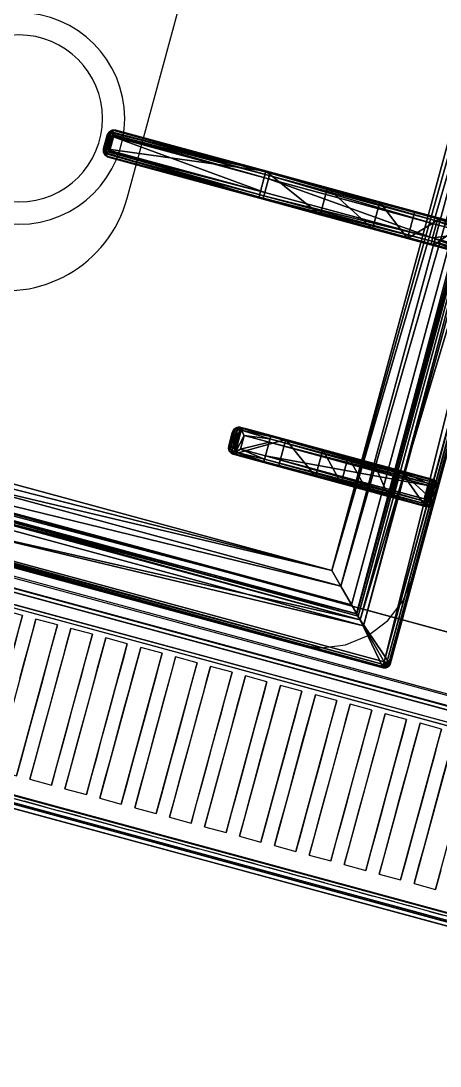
# Model space of a CAD drawing. Header units: millimetres. Extents: x 24907 to 30960, y 3978 to 9944.
# Drawn here: x 28325.75 to 28340.81, y 6876.44 to 6913.99 of the extents above; entities that cross this region are included whole.
import ezdxf

# ---------------------------------------------------------------- set-up
doc = ezdxf.new("R2010")
doc.units = ezdxf.units.MM
for name, color, linetype in [('200-EquipBlack-3d', 250, 'Continuous'), ('200-EquipBorder-2d', 9, 'Continuous'), ('200-EquipInternal-2d', 252, 'Continuous'), ('200-EquipSteel-3d', 9, 'Continuous')]:
    doc.layers.add(name, color=color, linetype=linetype)

# ---------------------------------------------------------------- blocks, each defined once
blk = doc.blocks.new('ELECTROLUX-MC7-BODY1200X250')
at = {"layer": '200-EquipBorder-2d'}
blk.add_line((0, 0), (1200, 0), dxfattribs=at)
at = {"layer": '200-EquipInternal-2d'}
blk.add_line((0, -80), (1200, -80), dxfattribs=at)
at = {"layer": '200-EquipSteel-3d'}
for points, invisible_edges in [([(0, -0.34, 912.22), (0, 0, 910.5), (1200, 0, 910.5), (1200, -0.34, 912.22)], 8), ([(0, 0, 902.7), (0, -0.13, 901.81), (1200, -0.13, 901.81), (1200, 0, 902.7)], 2), ([(0, -0.13, 901.81), (0, -0.54, 901.01), (1200, -0.54, 901.01), (1200, -0.13, 901.81)], 10), ([(0, -1.32, 913.68), (0, -0.34, 912.22), (1200, -0.34, 912.22), (1200, -1.32, 913.68)], 10), ([(0, -0.54, 901.01), (0, -1.19, 900.39), (1200, -1.19, 900.39), (1200, -0.54, 901.01)], 10), ([(0, -1.19, 900.39), (0, -2, 900), (1200, -2, 900), (1200, -1.19, 900.39)], 8), ([(0, -2.78, 914.66), (0, -1.32, 913.68), (1200, -1.32, 913.68), (1200, -2.78, 914.66)], 10), ([(0, -4.5, 915), (0, -2.78, 914.66), (1200, -2.78, 914.66), (1200, -4.5, 915)], 2), ([(0, -71.6, 914.58), (0, -69.5, 915), (1200, -69.5, 915), (1200, -71.6, 914.58)], 8), ([(0, -73.39, 913.39), (0, -71.6, 914.58), (1200, -71.6, 914.58), (1200, -73.39, 913.39)], 10), ([(0, -74.58, 911.6), (0, -73.39, 913.39), (1200, -73.39, 913.39), (1200, -74.58, 911.6)], 10), ([(0, -75, 909.5), (0, -74.58, 911.6), (1200, -74.58, 911.6), (1200, -75, 909.5)], 2), ([(0, -75.45, 903.59), (0, -75, 905.7), (1200, -75, 905.7), (1200, -75.45, 903.59)], 8), ([(0, -76.64, 901.78), (0, -75.45, 903.59), (1200, -75.45, 903.59), (1200, -76.64, 901.78)], 10), ([(0, -78.4, 900.53), (0, -76.64, 901.78), (1200, -76.64, 901.78), (1200, -78.4, 900.53)], 10), ([(0, -80.5, 900), (0, -78.4, 900.53), (1200, -78.4, 900.53), (1200, -80.5, 900)], 2)]:
    blk.add_3dface(points, dxfattribs=dict(at, invisible_edges=invisible_edges))
for points in [[(0, 0, 910.5), (0, 0, 902.7), (1200, 0, 902.7), (1200, 0, 910.5)], [(0, -2, 724), (0, -2, 900), (1200, -2, 900), (1200, -2, 724)], [(0, -102, 724), (0, -2, 724), (1200, -2, 724), (1200, -102, 724)], [(0, -69.5, 915), (0, -4.5, 915), (1200, -4.5, 915), (1200, -69.5, 915)], [(0, -75, 905.7), (0, -75, 909.5), (1200, -75, 909.5), (1200, -75, 905.7)], [(0, -655, 650), (0, -102, 650), (1200, -102, 650), (1200, -655, 650)], [(0, -102, 650), (1200, -102, 650), (1200, -102, 724), (0, -102, 724)]]:
    blk.add_3dface(points, dxfattribs=at)
blk = doc.blocks.new('ELECTROLUX-MC-BURNER6')
at = {"layer": '200-EquipInternal-2d'}
for radius in [38, 30]:
    blk.add_circle((0, 0), radius, dxfattribs=at)
blk = doc.blocks.new('ELECTROLUX-MC-CAMINO400')
at = {"layer": '200-EquipInternal-2d'}
for points in [[(0, -0.21), (400, -0.21), (400, -75.21), (0, -75.21)], [(40, -10.37), (48, -10.37), (48, -66.52), (40, -66.52)], [(53, -10.37), (61, -10.37), (61, -66.52), (53, -66.52)], [(66, -10.37), (74, -10.37), (74, -66.52), (66, -66.52)], [(79, -10.37), (87, -10.37), (87, -66.52), (79, -66.52)], [(92, -10.37), (100, -10.37), (100, -66.52), (92, -66.52)], [(105, -10.37), (113, -10.37), (113, -66.52), (105, -66.52)], [(118, -10.37), (126, -10.37), (126, -66.52), (118, -66.52)], [(131, -10.37), (139, -10.37), (139, -66.52), (131, -66.52)], [(144, -10.37), (152, -10.37), (152, -66.52), (144, -66.52)], [(157, -10.37), (165, -10.37), (165, -66.52), (157, -66.52)], [(170, -10.37), (178, -10.37), (178, -66.52), (170, -66.52)], [(183, -10.37), (191, -10.37), (191, -66.52), (183, -66.52)], [(196, -10.37), (204, -10.37), (204, -66.52), (196, -66.52)], [(209, -10.37), (217, -10.37), (217, -66.52), (209, -66.52)]]:
    blk.add_lwpolyline(points, close=True, dxfattribs=at)
at = {"layer": '200-EquipSteel-3d'}
for points in [[(0, -0.21, 917.01), (0, -0.21, 956), (400, -0.21, 956), (400, -0.21, 917.01)], [(0, -69.44, 915), (0, -3.39, 915), (400, -3.39, 915), (400, -69.44, 915)]]:
    blk.add_3dface(points, dxfattribs=at)
for points, invisible_edges in [([(0, -0.21, 956), (0, -0.36, 956.76), (400, -0.36, 956.76), (400, -0.21, 956)], 2), ([(0, -0.25, 916.62), (0, -0.21, 917.01), (400, -0.21, 917.01), (400, -0.25, 916.62)], 8), ([(0, -0.37, 916.23), (0, -0.25, 916.62), (400, -0.25, 916.62), (400, -0.37, 916.23)], 10), ([(0, -0.36, 956.76), (0, -0.78, 957.41), (400, -0.78, 957.41), (400, -0.36, 956.76)], 10), ([(0, -0.56, 915.88), (0, -0.37, 916.23), (400, -0.37, 916.23), (400, -0.56, 915.88)], 10), ([(0, -0.82, 915.58), (0, -0.56, 915.88), (400, -0.56, 915.88), (400, -0.82, 915.58)], 10), ([(0, -0.78, 957.41), (0, -1.43, 957.84), (400, -1.43, 957.84), (400, -0.78, 957.41)], 10), ([(0, -1.41, 915.27), (0, -0.82, 915.58), (400, -0.82, 915.58), (400, -1.41, 915.27)], 10), ([(0, -2.05, 915.07), (0, -1.41, 915.27), (400, -1.41, 915.27), (400, -2.05, 915.07)], 10), ([(0, -1.43, 957.84), (0, -2.19, 958), (400, -2.19, 958), (400, -1.43, 957.84)], 8), ([(0, -2.72, 914.98), (0, -2.05, 915.07), (400, -2.05, 915.07), (400, -2.72, 914.98)], 10), ([(0, -3.39, 915), (0, -2.72, 914.98), (400, -2.72, 914.98), (400, -3.39, 915)], 2), ([(61, -2.19, 958), (66, -2.19, 958), (66, -10.37, 957.76), (61, -10.37, 957.76)], 14), ([(66, -10.37, 957.76), (74, -10.37, 957.76), (74, -2.19, 958), (66, -2.19, 958)], 10), ([(74, -2.19, 958), (79, -2.19, 958), (79, -10.37, 957.76), (74, -10.37, 957.76)], 14), ([(79, -10.37, 957.76), (87, -10.37, 957.76), (87, -2.19, 958), (79, -2.19, 958)], 10), ([(87, -2.19, 958), (92, -2.19, 958), (92, -10.37, 957.76), (87, -10.37, 957.76)], 14), ([(92, -10.37, 957.76), (100, -10.37, 957.76), (100, -2.19, 958), (92, -2.19, 958)], 10), ([(100, -2.19, 958), (105, -2.19, 958), (105, -10.37, 957.76), (100, -10.37, 957.76)], 14), ([(105, -10.37, 957.76), (113, -10.37, 957.76), (113, -2.19, 958), (105, -2.19, 958)], 10), ([(113, -2.19, 958), (118, -2.19, 958), (118, -10.37, 957.76), (113, -10.37, 957.76)], 14), ([(118, -10.37, 957.76), (126, -10.37, 957.76), (126, -2.19, 958), (118, -2.19, 958)], 10), ([(126, -2.19, 958), (131, -2.19, 958), (131, -10.37, 957.76), (126, -10.37, 957.76)], 14), ([(131, -10.37, 957.76), (139, -10.37, 957.76), (139, -2.19, 958), (131, -2.19, 958)], 10), ([(139, -2.19, 958), (144, -2.19, 958), (144, -10.37, 957.76), (139, -10.37, 957.76)], 14), ([(144, -10.37, 957.76), (152, -10.37, 957.76), (152, -2.19, 958), (144, -2.19, 958)], 10), ([(152, -2.19, 958), (157, -2.19, 958), (157, -10.37, 957.76), (152, -10.37, 957.76)], 14), ([(157, -10.37, 957.76), (165, -10.37, 957.76), (165, -2.19, 958), (157, -2.19, 958)], 10), ([(165, -2.19, 958), (170, -2.19, 958), (170, -10.37, 957.76), (165, -10.37, 957.76)], 14), ([(170, -10.37, 957.76), (178, -10.37, 957.76), (178, -2.19, 958), (170, -2.19, 958)], 10), ([(178, -2.19, 958), (183, -2.19, 958), (183, -10.37, 957.76), (178, -10.37, 957.76)], 14), ([(183, -10.37, 957.76), (191, -10.37, 957.76), (191, -2.19, 958), (183, -2.19, 958)], 10), ([(191, -2.19, 958), (196, -2.19, 958), (196, -10.37, 957.76), (191, -10.37, 957.76)], 14), ([(196, -10.37, 957.76), (204, -10.37, 957.76), (204, -2.19, 958), (196, -2.19, 958)], 10), ([(204, -2.19, 958), (209, -2.19, 958), (209, -10.37, 957.76), (204, -10.37, 957.76)], 14), ([(209, -10.37, 957.76), (217, -10.37, 957.76), (217, -2.19, 958), (209, -2.19, 958)], 10), ([(217, -2.19, 958), (222, -2.19, 958), (222, -10.37, 957.76), (217, -10.37, 957.76)], 14), ([(61, -17.47, 956.91), (61, -10.37, 957.76), (66, -10.37, 957.76), (66, -17.47, 956.91)], 10), ([(74, -17.47, 956.91), (74, -10.37, 957.76), (79, -10.37, 957.76), (79, -17.47, 956.91)], 10), ([(87, -17.47, 956.91), (87, -10.37, 957.76), (92, -10.37, 957.76), (92, -17.47, 956.91)], 10), ([(100, -17.47, 956.91), (100, -10.37, 957.76), (105, -10.37, 957.76), (105, -17.47, 956.91)], 10), ([(113, -17.47, 956.91), (113, -10.37, 957.76), (118, -10.37, 957.76), (118, -17.47, 956.91)], 10), ([(126, -17.47, 956.91), (126, -10.37, 957.76), (131, -10.37, 957.76), (131, -17.47, 956.91)], 10), ([(139, -17.47, 956.91), (139, -10.37, 957.76), (144, -10.37, 957.76), (144, -17.47, 956.91)], 10), ([(152, -17.47, 956.91), (152, -10.37, 957.76), (157, -10.37, 957.76), (157, -17.47, 956.91)], 10), ([(165, -17.47, 956.91), (165, -10.37, 957.76), (170, -10.37, 957.76), (170, -17.47, 956.91)], 10), ([(178, -17.47, 956.91), (178, -10.37, 957.76), (183, -10.37, 957.76), (183, -17.47, 956.91)], 10), ([(191, -17.47, 956.91), (191, -10.37, 957.76), (196, -10.37, 957.76), (196, -17.47, 956.91)], 10), ([(204, -17.47, 956.91), (204, -10.37, 957.76), (209, -10.37, 957.76), (209, -17.47, 956.91)], 10), ([(217, -17.47, 956.91), (217, -10.37, 957.76), (222, -10.37, 957.76), (222, -17.47, 956.91)], 10), ([(61, -24.48, 955.45), (61, -17.47, 956.91), (66, -17.47, 956.91), (66, -24.48, 955.45)], 10), ([(74, -24.48, 955.45), (74, -17.47, 956.91), (79, -17.47, 956.91), (79, -24.48, 955.45)], 10), ([(87, -24.48, 955.45), (87, -17.47, 956.91), (92, -17.47, 956.91), (92, -24.48, 955.45)], 10), ([(100, -24.48, 955.45), (100, -17.47, 956.91), (105, -17.47, 956.91), (105, -24.48, 955.45)], 10), ([(113, -24.48, 955.45), (113, -17.47, 956.91), (118, -17.47, 956.91), (118, -24.48, 955.45)], 10), ([(126, -24.48, 955.45), (126, -17.47, 956.91), (131, -17.47, 956.91), (131, -24.48, 955.45)], 10), ([(139, -24.48, 955.45), (139, -17.47, 956.91), (144, -17.47, 956.91), (144, -24.48, 955.45)], 10), ([(152, -24.48, 955.45), (152, -17.47, 956.91), (157, -17.47, 956.91), (157, -24.48, 955.45)], 10), ([(165, -24.48, 955.45), (165, -17.47, 956.91), (170, -17.47, 956.91), (170, -24.48, 955.45)], 10), ([(178, -24.48, 955.45), (178, -17.47, 956.91), (183, -17.47, 956.91), (183, -24.48, 955.45)], 10), ([(191, -24.48, 955.45), (191, -17.47, 956.91), (196, -17.47, 956.91), (196, -24.48, 955.45)], 10), ([(204, -24.48, 955.45), (204, -17.47, 956.91), (209, -17.47, 956.91), (209, -24.48, 955.45)], 10), ([(61, -31.33, 953.39), (61, -24.48, 955.45), (66, -24.48, 955.45), (66, -31.33, 953.39)], 10), ([(74, -31.33, 953.39), (74, -24.48, 955.45), (79, -24.48, 955.45), (79, -31.33, 953.39)], 10), ([(87, -31.33, 953.39), (87, -24.48, 955.45), (92, -24.48, 955.45), (92, -31.33, 953.39)], 10), ([(100, -31.33, 953.39), (100, -24.48, 955.45), (105, -24.48, 955.45), (105, -31.33, 953.39)], 10), ([(113, -31.33, 953.39), (113, -24.48, 955.45), (118, -24.48, 955.45), (118, -31.33, 953.39)], 10), ([(126, -31.33, 953.39), (126, -24.48, 955.45), (131, -24.48, 955.45), (131, -31.33, 953.39)], 10), ([(139, -31.33, 953.39), (139, -24.48, 955.45), (144, -24.48, 955.45), (144, -31.33, 953.39)], 10), ([(152, -31.33, 953.39), (152, -24.48, 955.45), (157, -24.48, 955.45), (157, -31.33, 953.39)], 10), ([(165, -31.33, 953.39), (165, -24.48, 955.45), (170, -24.48, 955.45), (170, -31.33, 953.39)], 10), ([(178, -31.33, 953.39), (178, -24.48, 955.45), (183, -24.48, 955.45), (183, -31.33, 953.39)], 10), ([(191, -31.33, 953.39), (191, -24.48, 955.45), (196, -24.48, 955.45), (196, -31.33, 953.39)], 10), ([(204, -31.33, 953.39), (204, -24.48, 955.45), (209, -24.48, 955.45), (209, -31.33, 953.39)], 10), ([(61, -37.98, 950.75), (61, -31.33, 953.39), (66, -31.33, 953.39), (66, -37.98, 950.75)], 10), ([(74, -37.98, 950.75), (74, -31.33, 953.39), (79, -31.33, 953.39), (79, -37.98, 950.75)], 10), ([(87, -37.98, 950.75), (87, -31.33, 953.39), (92, -31.33, 953.39), (92, -37.98, 950.75)], 10), ([(100, -37.98, 950.75), (100, -31.33, 953.39), (105, -31.33, 953.39), (105, -37.98, 950.75)], 10), ([(113, -37.98, 950.75), (113, -31.33, 953.39), (118, -31.33, 953.39), (118, -37.98, 950.75)], 10), ([(126, -37.98, 950.75), (126, -31.33, 953.39), (131, -31.33, 953.39), (131, -37.98, 950.75)], 10), ([(139, -37.98, 950.75), (139, -31.33, 953.39), (144, -31.33, 953.39), (144, -37.98, 950.75)], 10), ([(152, -37.98, 950.75), (152, -31.33, 953.39), (157, -31.33, 953.39), (157, -37.98, 950.75)], 10), ([(165, -37.98, 950.75), (165, -31.33, 953.39), (170, -31.33, 953.39), (170, -37.98, 950.75)], 10), ([(178, -37.98, 950.75), (178, -31.33, 953.39), (183, -31.33, 953.39), (183, -37.98, 950.75)], 10), ([(191, -37.98, 950.75), (191, -31.33, 953.39), (196, -31.33, 953.39), (196, -37.98, 950.75)], 10), ([(204, -37.98, 950.75), (204, -31.33, 953.39), (209, -31.33, 953.39), (209, -37.98, 950.75)], 10), ([(61, -44.37, 947.54), (61, -37.98, 950.75), (66, -37.98, 950.75), (66, -44.37, 947.54)], 10), ([(74, -44.37, 947.54), (74, -37.98, 950.75), (79, -37.98, 950.75), (79, -44.37, 947.54)], 10), ([(87, -44.37, 947.54), (87, -37.98, 950.75), (92, -37.98, 950.75), (92, -44.37, 947.54)], 10), ([(100, -44.37, 947.54), (100, -37.98, 950.75), (105, -37.98, 950.75), (105, -44.37, 947.54)], 10), ([(113, -44.37, 947.54), (113, -37.98, 950.75), (118, -37.98, 950.75), (118, -44.37, 947.54)], 10), ([(126, -44.37, 947.54), (126, -37.98, 950.75), (131, -37.98, 950.75), (131, -44.37, 947.54)], 10), ([(139, -44.37, 947.54), (139, -37.98, 950.75), (144, -37.98, 950.75), (144, -44.37, 947.54)], 10), ([(152, -44.37, 947.54), (152, -37.98, 950.75), (157, -37.98, 950.75), (157, -44.37, 947.54)], 10), ([(165, -44.37, 947.54), (165, -37.98, 950.75), (170, -37.98, 950.75), (170, -44.37, 947.54)], 10), ([(178, -44.37, 947.54), (178, -37.98, 950.75), (183, -37.98, 950.75), (183, -44.37, 947.54)], 10), ([(191, -44.37, 947.54), (191, -37.98, 950.75), (196, -37.98, 950.75), (196, -44.37, 947.54)], 10), ([(204, -44.37, 947.54), (204, -37.98, 950.75), (209, -37.98, 950.75), (209, -44.37, 947.54)], 10), ([(48, -50.47, 943.8), (48, -44.37, 947.54), (53, -44.37, 947.54), (53, -50.47, 943.8)], 10), ([(61, -50.47, 943.8), (61, -44.37, 947.54), (66, -44.37, 947.54), (66, -50.47, 943.8)], 10), ([(74, -50.47, 943.8), (74, -44.37, 947.54), (79, -44.37, 947.54), (79, -50.47, 943.8)], 10), ([(87, -50.47, 943.8), (87, -44.37, 947.54), (92, -44.37, 947.54), (92, -50.47, 943.8)], 10), ([(100, -50.47, 943.8), (100, -44.37, 947.54), (105, -44.37, 947.54), (105, -50.47, 943.8)], 10), ([(113, -50.47, 943.8), (113, -44.37, 947.54), (118, -44.37, 947.54), (118, -50.47, 943.8)], 10), ([(126, -50.47, 943.8), (126, -44.37, 947.54), (131, -44.37, 947.54), (131, -50.47, 943.8)], 10), ([(139, -50.47, 943.8), (139, -44.37, 947.54), (144, -44.37, 947.54), (144, -50.47, 943.8)], 10), ([(152, -50.47, 943.8), (152, -44.37, 947.54), (157, -44.37, 947.54), (157, -50.47, 943.8)], 10), ([(165, -50.47, 943.8), (165, -44.37, 947.54), (170, -44.37, 947.54), (170, -50.47, 943.8)], 10), ([(178, -50.47, 943.8), (178, -44.37, 947.54), (183, -44.37, 947.54), (183, -50.47, 943.8)], 10), ([(191, -50.47, 943.8), (191, -44.37, 947.54), (196, -44.37, 947.54), (196, -50.47, 943.8)], 10), ([(204, -50.47, 943.8), (204, -44.37, 947.54), (209, -44.37, 947.54), (209, -50.47, 943.8)], 10), ([(48, -56.22, 939.54), (48, -50.47, 943.8), (53, -50.47, 943.8), (53, -56.22, 939.54)], 10), ([(61, -56.22, 939.54), (61, -50.47, 943.8), (66, -50.47, 943.8), (66, -56.22, 939.54)], 10), ([(74, -56.22, 939.54), (74, -50.47, 943.8), (79, -50.47, 943.8), (79, -56.22, 939.54)], 10), ([(87, -56.22, 939.54), (87, -50.47, 943.8), (92, -50.47, 943.8), (92, -56.22, 939.54)], 10), ([(100, -56.22, 939.54), (100, -50.47, 943.8), (105, -50.47, 943.8), (105, -56.22, 939.54)], 10), ([(113, -56.22, 939.54), (113, -50.47, 943.8), (118, -50.47, 943.8), (118, -56.22, 939.54)], 10), ([(126, -56.22, 939.54), (126, -50.47, 943.8), (131, -50.47, 943.8), (131, -56.22, 939.54)], 10), ([(139, -56.22, 939.54), (139, -50.47, 943.8), (144, -50.47, 943.8), (144, -56.22, 939.54)], 10), ([(152, -56.22, 939.54), (152, -50.47, 943.8), (157, -50.47, 943.8), (157, -56.22, 939.54)], 10), ([(165, -56.22, 939.54), (165, -50.47, 943.8), (170, -50.47, 943.8), (170, -56.22, 939.54)], 10), ([(178, -56.22, 939.54), (178, -50.47, 943.8), (183, -50.47, 943.8), (183, -56.22, 939.54)], 10), ([(191, -56.22, 939.54), (191, -50.47, 943.8), (196, -50.47, 943.8), (196, -56.22, 939.54)], 10), ([(204, -56.22, 939.54), (204, -50.47, 943.8), (209, -50.47, 943.8), (209, -56.22, 939.54)], 10), ([(48, -61.59, 934.81), (48, -56.22, 939.54), (53, -56.22, 939.54), (53, -61.59, 934.81)], 10), ([(61, -61.59, 934.81), (61, -56.22, 939.54), (66, -56.22, 939.54), (66, -61.59, 934.81)], 10), ([(74, -61.59, 934.81), (74, -56.22, 939.54), (79, -56.22, 939.54), (79, -61.59, 934.81)], 10), ([(87, -61.59, 934.81), (87, -56.22, 939.54), (92, -56.22, 939.54), (92, -61.59, 934.81)], 10), ([(100, -61.59, 934.81), (100, -56.22, 939.54), (105, -56.22, 939.54), (105, -61.59, 934.81)], 10), ([(113, -61.59, 934.81), (113, -56.22, 939.54), (118, -56.22, 939.54), (118, -61.59, 934.81)], 10), ([(126, -61.59, 934.81), (126, -56.22, 939.54), (131, -56.22, 939.54), (131, -61.59, 934.81)], 10), ([(139, -61.59, 934.81), (139, -56.22, 939.54), (144, -56.22, 939.54), (144, -61.59, 934.81)], 10), ([(152, -61.59, 934.81), (152, -56.22, 939.54), (157, -56.22, 939.54), (157, -61.59, 934.81)], 10), ([(165, -61.59, 934.81), (165, -56.22, 939.54), (170, -56.22, 939.54), (170, -61.59, 934.81)], 10), ([(178, -61.59, 934.81), (178, -56.22, 939.54), (183, -56.22, 939.54), (183, -61.59, 934.81)], 10), ([(191, -61.59, 934.81), (191, -56.22, 939.54), (196, -56.22, 939.54), (196, -61.59, 934.81)], 10), ([(204, -61.59, 934.81), (204, -56.22, 939.54), (209, -56.22, 939.54), (209, -61.59, 934.81)], 10), ([(48, -66.52, 929.63), (48, -61.59, 934.81), (53, -61.59, 934.81), (53, -66.52, 929.63)], 10), ([(61, -66.52, 929.63), (61, -61.59, 934.81), (66, -61.59, 934.81), (66, -66.52, 929.63)], 10), ([(74, -66.52, 929.63), (74, -61.59, 934.81), (79, -61.59, 934.81), (79, -66.52, 929.63)], 10), ([(87, -66.52, 929.63), (87, -61.59, 934.81), (92, -61.59, 934.81), (92, -66.52, 929.63)], 10), ([(100, -66.52, 929.63), (100, -61.59, 934.81), (105, -61.59, 934.81), (105, -66.52, 929.63)], 10), ([(113, -66.52, 929.63), (113, -61.59, 934.81), (118, -61.59, 934.81), (118, -66.52, 929.63)], 10), ([(126, -66.52, 929.63), (126, -61.59, 934.81), (131, -61.59, 934.81), (131, -66.52, 929.63)], 10), ([(139, -66.52, 929.63), (139, -61.59, 934.81), (144, -61.59, 934.81), (144, -66.52, 929.63)], 10), ([(152, -66.52, 929.63), (152, -61.59, 934.81), (157, -61.59, 934.81), (157, -66.52, 929.63)], 10), ([(165, -66.52, 929.63), (165, -61.59, 934.81), (170, -61.59, 934.81), (170, -66.52, 929.63)], 10), ([(178, -66.52, 929.63), (178, -61.59, 934.81), (183, -61.59, 934.81), (183, -66.52, 929.63)], 10), ([(191, -66.52, 929.63), (191, -61.59, 934.81), (196, -61.59, 934.81), (196, -66.52, 929.63)], 10), ([(204, -66.52, 929.63), (204, -61.59, 934.81), (209, -61.59, 934.81), (209, -66.52, 929.63)], 10), ([(40, -71, 924.05), (48, -71, 924.05), (48, -66.52, 929.63), (40, -66.52, 929.63)], 11), ([(48, -71, 924.05), (53, -71, 924.05), (53, -66.52, 929.63), (48, -66.52, 929.63)], 15), ([(53, -71, 924.05), (61, -71, 924.05), (61, -66.52, 929.63), (53, -66.52, 929.63)], 11), ([(61, -71, 924.05), (66, -71, 924.05), (66, -66.52, 929.63), (61, -66.52, 929.63)], 15), ([(66, -71, 924.05), (74, -71, 924.05), (74, -66.52, 929.63), (66, -66.52, 929.63)], 11), ([(74, -71, 924.05), (79, -71, 924.05), (79, -66.52, 929.63), (74, -66.52, 929.63)], 15), ([(79, -71, 924.05), (87, -71, 924.05), (87, -66.52, 929.63), (79, -66.52, 929.63)], 11), ([(87, -71, 924.05), (92, -71, 924.05), (92, -66.52, 929.63), (87, -66.52, 929.63)], 15), ([(92, -71, 924.05), (100, -71, 924.05), (100, -66.52, 929.63), (92, -66.52, 929.63)], 11), ([(100, -71, 924.05), (105, -71, 924.05), (105, -66.52, 929.63), (100, -66.52, 929.63)], 15), ([(105, -71, 924.05), (113, -71, 924.05), (113, -66.52, 929.63), (105, -66.52, 929.63)], 11), ([(113, -71, 924.05), (118, -71, 924.05), (118, -66.52, 929.63), (113, -66.52, 929.63)], 15), ([(118, -71, 924.05), (126, -71, 924.05), (126, -66.52, 929.63), (118, -66.52, 929.63)], 11), ([(126, -71, 924.05), (131, -71, 924.05), (131, -66.52, 929.63), (126, -66.52, 929.63)], 15), ([(131, -71, 924.05), (139, -71, 924.05), (139, -66.52, 929.63), (131, -66.52, 929.63)], 11), ([(139, -71, 924.05), (144, -71, 924.05), (144, -66.52, 929.63), (139, -66.52, 929.63)], 15), ([(144, -71, 924.05), (152, -71, 924.05), (152, -66.52, 929.63), (144, -66.52, 929.63)], 11), ([(152, -71, 924.05), (157, -71, 924.05), (157, -66.52, 929.63), (152, -66.52, 929.63)], 15), ([(157, -71, 924.05), (165, -71, 924.05), (165, -66.52, 929.63), (157, -66.52, 929.63)], 11), ([(165, -71, 924.05), (170, -71, 924.05), (170, -66.52, 929.63), (165, -66.52, 929.63)], 15), ([(170, -71, 924.05), (178, -71, 924.05), (178, -66.52, 929.63), (170, -66.52, 929.63)], 11), ([(178, -71, 924.05), (183, -71, 924.05), (183, -66.52, 929.63), (178, -66.52, 929.63)], 15), ([(183, -71, 924.05), (191, -71, 924.05), (191, -66.52, 929.63), (183, -66.52, 929.63)], 11), ([(191, -71, 924.05), (196, -71, 924.05), (196, -66.52, 929.63), (191, -66.52, 929.63)], 15), ([(196, -71, 924.05), (204, -71, 924.05), (204, -66.52, 929.63), (196, -66.52, 929.63)], 11), ([(0, -70.76, 915.05), (0, -69.44, 915), (400, -69.44, 915), (400, -70.76, 915.05)], 8), ([(0, -72.06, 915.25), (0, -70.76, 915.05), (400, -70.76, 915.05), (400, -72.06, 915.25)], 10), ([(0, -74.97, 918.1), (0, -71, 924.05), (400, -71, 924.05), (400, -74.97, 918.1)], 2), ([(0, -73.33, 915.6), (0, -72.06, 915.25), (400, -72.06, 915.25), (400, -73.33, 915.6)], 10), ([(0, -74.56, 916.08), (0, -73.33, 915.6), (400, -73.33, 915.6), (400, -74.56, 916.08)], 10), ([(0, -74.96, 916.48), (0, -74.56, 916.08), (400, -74.56, 916.08), (400, -74.96, 916.48)], 10), ([(0, -75.18, 917), (0, -74.96, 916.48), (400, -74.96, 916.48), (400, -75.18, 917)], 10), ([(0, -74.97, 918.1), (0, -75.18, 917.57), (400, -75.18, 917.57), (400, -74.97, 918.1)], 2), ([(0, -75.18, 917.57), (0, -75.18, 917), (400, -75.18, 917), (400, -75.18, 917.57)], 10)]:
    blk.add_3dface(points, dxfattribs=dict(at, invisible_edges=invisible_edges))
blk = doc.blocks.new('ELECTROLUX-MC7-TOPFYERBRURNERS6')
at = {"layer": '200-EquipInternal-2d'}
for p, q in [((422, -83.5), (778, -83.5)), ((780, -651.5), (780, -85.5)), ((703.52, -146), (703.52, -151)), ((705.63, -146), (703.52, -146)), ((705.63, -151), (705.63, -146)), ((705.96, -143.5), (708.09, -143.5)), ((707.98, -146), (717.19, -146)), ((707.98, -146), (707.98, -151)), ((717.24, -143.5), (708.09, -143.5)), ((717.19, -146), (778, -146)), ((717.19, -151), (717.19, -146)), ((777.53, -143.5), (717.24, -143.5)), ((778, -151), (778, -146)), ((780, -151), (780, -146)), ((780, -151), (780, -146)), ((703.52, -151), (705.63, -151)), ((708.09, -153.5), (705.96, -153.5)), ((717.19, -151), (707.98, -151)), ((708.09, -153.5), (717.24, -153.5)), ((778, -151), (717.19, -151)), ((717.24, -153.5), (777.53, -153.5)), ((634.69, -234.75), (635.11, -234.75)), ((635.11, -234.75), (692.24, -234.75)), ((692.24, -234.75), (754.69, -234.75)), ((754.69, -237.25), (754.69, -234.75)), ((754.69, -234.75), (777.19, -234.75)), ((632.19, -237.25), (632.19, -242.25)), ((632.64, -237.25), (632.19, -237.25)), ((632.64, -237.25), (632.64, -242.25)), ((632.73, -236.66), (632.73, -242.84)), ((634.54, -237.25), (634.54, -242.25)), ((692.19, -237.25), (634.54, -237.25)), ((692.19, -237.25), (692.19, -242.25)), ((754.69, -237.25), (692.19, -237.25)), ((754.69, -237.25), (754.69, -242.25)), ((779.69, -237.25), (754.69, -237.25)), ((632.19, -242.25), (632.64, -242.25)), ((634.54, -242.25), (692.19, -242.25)), ((692.19, -242.25), (754.69, -242.25)), ((754.69, -244.75), (754.69, -242.25)), ((754.69, -242.25), (779.69, -242.25)), ((635.11, -244.75), (634.69, -244.75)), ((692.24, -244.75), (635.11, -244.75)), ((754.69, -244.75), (692.24, -244.75)), ((777.19, -244.75), (754.69, -244.75))]:
    blk.add_line(p, q, dxfattribs=at)
blk.add_lwpolyline([(751.02, -112.48), (448.98, -112.48), (448.98, -624.52), (751.02, -624.52)], close=True, dxfattribs=at)
blk.add_lwpolyline([(555, -353.5), (555, -222.25, -1), (645, -222.25), (645, -353.5)], format="xyb", dxfattribs=at)
blk.add_arc((778, -85.5), 2, 0, 90, dxfattribs=at)
at = {"layer": '200-EquipInternal-2d', "extrusion": (0, 0, -1)}
for centre, major_axis, ratio, start_param, end_param in [((708.09, -146), (1.92, 1.92), 0.8391, 4.014257, 4.690572), ((708.09, -146), (0, 2.5), 0.84544, -0.894481, 0), ((708.09, -146), (-2.5, 2.5), 0.02182, 4.734206, 5.410521), ((717.24, -146), (0, 2.5), 0.02182, 4.712389, 6.283185), ((777.53, -146), (0, 2.5), 0.948965, 0, 0.895145), ((708.09, -151), (-1.92, 1.92), 0.8391, 4.734206, 5.410521), ((708.09, -151), (2.5, 2.5), 0.02182, 4.014257, 4.690572), ((708.09, -151), (0, 2.5), 0.84544, 3.141593, 4.036074), ((717.24, -151), (0, 2.5), 0.02182, 3.141593, 4.712389), ((777.53, -151), (0, 2.5), 0.948965, 2.246448, 3.141593), ((634.69, -237.25), (-2.5, 0), 0.99863, 0, 1.570796), ((635.11, -237.25), (0, 2.5), 0.951091, -0.914364, 0), ((692.24, -237.25), (0, 2.5), 0.02182, -1.570796, 0), ((636.11, -237.25), (3.47, 0), 0.720185, 3.141593, 3.380139), ((634.69, -242.25), (-2.5, 0), 0.99863, 4.712389, 6.283185), ((636.11, -242.25), (-3.47, 0), 0.720185, -0.238546, 0), ((635.11, -242.25), (0, 2.5), 0.951091, 3.141593, 4.055957), ((692.24, -242.25), (0, 2.5), 0.02182, 3.141593, 4.712389)]:
    blk.add_ellipse(centre, major_axis=major_axis, ratio=ratio, start_param=start_param, end_param=end_param, dxfattribs=at)
at = {"layer": '200-EquipInternal-2d'}
for points, knots in [([(703.52, -146), (703.52, -145.84), (703.54, -145.68), (703.6, -145.36), (703.65, -145.2), (703.77, -144.89), (703.85, -144.74), (704.03, -144.47), (704.13, -144.34), (704.35, -144.12), (704.47, -144.02), (704.74, -143.83), (704.88, -143.75), (705.18, -143.63), (705.34, -143.58), (705.65, -143.51), (705.81, -143.5), (705.96, -143.5)], [15.096253, 15.096253, 15.096253, 15.096253, 15.567018, 15.567018, 16.037783, 16.037783, 16.508548, 16.508548, 16.979314, 16.979314, 17.45135, 17.45135, 17.923386, 17.923386, 18.395422, 18.395422, 18.867458, 18.867458, 18.867458, 18.867458]), ([(778, -146), (778.13, -145.86), (778.26, -145.71), (778.53, -145.41), (778.67, -145.25), (779.01, -144.87), (779.21, -144.64), (779.38, -144.44)], [0, 0, 0, 0, 0.576945, 0.576945, 1.153889, 1.153889, 2.068716, 2.068716, 2.068716, 2.068716]), ([(779.38, -144.44), (779.55, -144.64), (779.69, -144.87), (779.86, -145.25), (779.91, -145.41), (779.97, -145.71), (779.99, -145.86), (780, -146)], [11.858599, 11.858599, 11.858599, 11.858599, 12.773425, 12.773425, 13.35037, 13.35037, 13.927314, 13.927314, 13.927314, 13.927314]), ([(705.96, -153.5), (705.81, -153.5), (705.65, -153.49), (705.34, -153.42), (705.18, -153.37), (704.88, -153.25), (704.74, -153.17), (704.47, -152.98), (704.35, -152.88), (704.13, -152.66), (704.03, -152.53), (703.85, -152.26), (703.77, -152.11), (703.65, -151.8), (703.6, -151.64), (703.54, -151.32), (703.52, -151.16), (703.52, -151)], [3.776921, 3.776921, 3.776921, 3.776921, 4.248957, 4.248957, 4.720993, 4.720993, 5.193029, 5.193029, 5.665065, 5.665065, 6.135831, 6.135831, 6.606596, 6.606596, 7.077361, 7.077361, 7.548126, 7.548126, 7.548126, 7.548126]), ([(779.38, -152.56), (779.21, -152.36), (779.01, -152.13), (778.67, -151.75), (778.53, -151.59), (778.26, -151.29), (778.13, -151.14), (778, -151)], [11.858599, 11.858599, 11.858599, 11.858599, 12.773425, 12.773425, 13.35037, 13.35037, 13.927314, 13.927314, 13.927314, 13.927314]), ([(780, -151), (779.99, -151.14), (779.97, -151.29), (779.91, -151.59), (779.86, -151.75), (779.69, -152.13), (779.55, -152.36), (779.38, -152.56)], [0, 0, 0, 0, 0.576945, 0.576945, 1.153889, 1.153889, 2.068716, 2.068716, 2.068716, 2.068716]), ([(633.22, -235.72), (633.07, -235.92), (632.94, -236.13), (632.8, -236.45), (632.76, -236.56), (632.73, -236.66)], [11.917214, 11.917214, 11.917214, 11.917214, 12.775852, 12.775852, 13.165698, 13.165698, 13.165698, 13.165698]), ([(634.54, -237.25), (634.54, -237.25), (634.54, -237.25), (634.54, -237.25), (634.54, -237.25), (634.54, -237.25), (634.54, -237.25), (634.54, -237.24), (634.54, -237.24), (634.54, -237.24), (634.53, -237.24), (634.53, -237.23), (634.53, -237.23), (634.51, -237.21), (634.5, -237.2), (634.48, -237.18), (634.46, -237.16), (634.41, -237.09), (634.37, -237.05), (634.25, -236.91), (634.15, -236.81), (633.97, -236.6), (633.87, -236.49), (633.68, -236.27), (633.59, -236.16), (633.41, -235.94), (633.31, -235.83), (633.22, -235.72)], [8.18857, 8.18857, 8.18857, 8.18857, 8.190334, 8.190334, 8.192098, 8.192098, 8.195626, 8.195626, 8.202682, 8.202682, 8.216794, 8.216794, 8.245018, 8.245018, 8.301466, 8.301466, 8.414361, 8.414361, 8.640152, 8.640152, 9.091733, 9.091733, 9.543315, 9.543315, 9.994896, 9.994896, 10.458359, 10.458359, 10.458359, 10.458359]), ([(632.73, -242.84), (632.76, -242.94), (632.8, -243.04), (632.94, -243.37), (633.07, -243.58), (633.22, -243.78)], [0.764042, 0.764042, 0.764042, 0.764042, 1.153889, 1.153889, 2.012527, 2.012527, 2.012527, 2.012527]), ([(633.22, -243.78), (633.31, -243.67), (633.41, -243.56), (633.59, -243.34), (633.68, -243.23), (633.87, -243.01), (633.97, -242.9), (634.15, -242.69), (634.25, -242.59), (634.37, -242.45), (634.41, -242.4), (634.46, -242.34), (634.48, -242.32), (634.5, -242.3), (634.51, -242.29), (634.53, -242.27), (634.53, -242.27), (634.53, -242.26), (634.54, -242.26), (634.54, -242.26), (634.54, -242.26), (634.54, -242.25), (634.54, -242.25), (634.54, -242.25), (634.54, -242.25), (634.54, -242.25), (634.54, -242.25), (634.54, -242.25)], [5.918265, 5.918265, 5.918265, 5.918265, 6.381728, 6.381728, 6.833309, 6.833309, 7.284891, 7.284891, 7.736472, 7.736472, 7.962263, 7.962263, 8.075158, 8.075158, 8.131606, 8.131606, 8.15983, 8.15983, 8.173942, 8.173942, 8.180998, 8.180998, 8.184526, 8.184526, 8.18629, 8.18629, 8.188054, 8.188054, 8.188054, 8.188054])]:
    blk.add_open_spline(points, degree=3, knots=knots, dxfattribs=at)
at = {"layer": '200-EquipSteel-3d'}
for points, invisible_edges in [([(400, -80.5, 900), (454.11, -83.5, 900), (745.89, -83.5, 900), (800, -80.5, 900)], 5), ([(745.89, -83.5, 900), (754.63, -84.65, 900), (800, -80.5, 900)], 10), ([(754.63, -84.65, 900), (762.78, -88.02, 900), (800, -80.5, 900)], 10), ([(762.78, -88.02, 900), (769.77, -93.39, 900), (800, -80.5, 900)], 10), ([(769.77, -93.39, 900), (775.14, -100.38, 900), (800, -80.5, 900)], 10), ([(775.14, -100.38, 900), (778.51, -108.53, 900), (800, -80.5, 900)], 10), ([(778.51, -108.53, 900), (779.66, -117.26, 900), (800, -80.5, 900)], 10), ([(800, -80.5, 900), (779.66, -117.26, 900), (779.66, -619.74, 900), (800, -655, 900)], 13)]:
    blk.add_3dface(points, dxfattribs=dict(at, invisible_edges=invisible_edges))
at = {"layer": '200-EquipBlack-3d'}
mesh = blk.add_polyface(dxfattribs=at)
corners = [(779.78, -85.71, 904.1), (780, -85.5, 900), (779.52, -84.72, 904.14), (779.73, -84.5, 900), (778, -83.5, 900), (778.78, -83.98, 904.14), (779, -83.77, 900), (777.79, -83.72, 904.1), (779.48, -85.71, 905.06), (779.29, -84.85, 905), (778.65, -85.21, 905.73), (778.76, -85.71, 905.75), (778.65, -84.21, 905), (777.79, -84.02, 905.06), (778.29, -84.85, 905.73), (777.79, -84.74, 905.75), (777.79, -85.71, 906), (422.21, -85.71, 906), (422.21, -84.74, 905.75), (422.21, -84.02, 905.06), (422.21, -83.72, 904.1), (422, -83.5, 900), (765.45, -638.95, 900), (422, -653.5, 900), (434.55, -638.95, 900), (765.45, -98.05, 900), (780, -651.5, 900), (434.55, -98.05, 900), (420, -85.5, 900), (421, -83.77, 900), (779.73, -652.5, 900), (779, -653.23, 900), (778, -653.5, 900), (420, -651.5, 900), (420.27, -652.5, 900), (421, -653.23, 900), (420.27, -84.5, 900), (421.22, -83.98, 904.14), (420.48, -84.72, 904.14), (420.22, -85.71, 904.1), (421.35, -84.21, 905), (421.71, -84.85, 905.73), (420.71, -84.85, 905), (420.52, -85.71, 905.06), (421.35, -85.21, 905.73), (421.24, -85.71, 905.75), (422.21, -651.29, 906), (421.24, -651.29, 905.75), (420.52, -651.29, 905.06), (420.22, -651.29, 904.1), (420.48, -652.28, 904.14), (421.22, -653.02, 904.14), (422.21, -653.28, 904.1), (420.71, -652.15, 905), (421.35, -651.79, 905.73), (421.35, -652.79, 905), (422.21, -652.98, 905.06), (421.71, -652.15, 905.73), (422.21, -652.26, 905.75), (435.55, -637.95, 899.73), (435.55, -99.05, 899.73), (436.28, -99.78, 899), (436.28, -637.22, 899), (438.88, -634.62, 902.5), (438.88, -102.38, 902.5), (436.31, -637.19, 905.06), (436.31, -99.81, 905.06), (432.81, -96.31, 906), (432.81, -640.69, 906), (448.98, -624.52, 885), (448.98, -112.48, 885), (444.36, -107.86, 885), (444.36, -629.14, 885), (777.79, -653.28, 904.1), (777.79, -652.98, 905.06), (777.79, -651.29, 906), (777.79, -652.26, 905.75), (763.72, -637.22, 899), (764.45, -637.95, 899.73), (764.45, -99.05, 899.73), (763.72, -99.78, 899), (767.19, -640.69, 906), (767.19, -96.31, 906), (778.78, -653.02, 904.14), (779.52, -652.28, 904.14), (779.78, -651.29, 904.1), (778.65, -652.79, 905), (778.29, -652.15, 905.73), (779.29, -652.15, 905), (779.48, -651.29, 905.06), (778.65, -651.79, 905.73), (778.76, -651.29, 905.75), (761.12, -634.62, 902.5), (751.02, -624.52, 885), (763.69, -637.19, 905.06), (755.64, -629.14, 885), (755.64, -107.86, 885), (751.02, -112.48, 885), (761.12, -102.38, 902.5), (763.69, -99.81, 905.06)]
mesh.append_faces([[corners[k] for k in face] for face in [(16, 10, 14), (17, 41, 44), (46, 54, 57), (75, 87, 90)]])
mesh.append_faces([[corners[k] for k in face] for face in [(4, 5, 6), (8, 10, 11), (16, 11, 10), (15, 16, 14), (7, 19, 13), (13, 18, 15), (28, 38, 36), (19, 41, 18), (17, 18, 41), (45, 17, 44), (39, 48, 43), (43, 47, 45), (23, 51, 35), (48, 54, 47), (46, 47, 54), (58, 46, 57), (52, 74, 56), (76, 56, 74), (26, 84, 30), (74, 87, 76), (85, 88, 84), (88, 87, 86), (75, 76, 87), (91, 75, 90), (85, 8, 89), (11, 89, 8)]], dxfattribs={"vtx0": -1})
mesh.append_faces([[corners[k] for k in face] for face in [(16, 15, 17), (22, 23, 24), (25, 26, 22), (27, 21, 25), (21, 28, 29), (6, 1, 4), (4, 25, 21), (24, 28, 27), (35, 33, 23), (26, 25, 1), (23, 22, 32), (17, 45, 46), (75, 81, 46), (81, 16, 82), (46, 67, 17), (17, 82, 16), (93, 72, 69), (72, 93, 95), (70, 71, 97), (97, 95, 93)]], dxfattribs={"vtx0": -1, "vtx1": -1})
mesh.append_faces([[corners[k] for k in face] for face in [(21, 27, 28), (4, 1, 25), (26, 32, 22), (24, 23, 33)]], dxfattribs={"vtx0": -1, "vtx1": -1, "vtx2": -1})
mesh.append_faces([[corners[k] for k in face] for face in [(17, 15, 18), (24, 33, 28), (46, 45, 47), (75, 58, 76), (16, 91, 11)]], dxfattribs={"vtx0": -1, "vtx2": -1})
mesh.append_faces([[corners[k] for k in face] for face in [(0, 1, 2), (5, 2, 6), (8, 0, 9), (5, 12, 2), (5, 7, 12), (12, 13, 14), (12, 14, 9), (2, 9, 0), (10, 9, 14), (19, 18, 13), (4, 21, 7), (30, 31, 26), (34, 33, 35), (20, 21, 37), (38, 37, 36), (19, 20, 40), (38, 42, 37), (38, 39, 42), (42, 43, 44), (42, 44, 40), (37, 40, 20), (41, 40, 44), (48, 47, 43), (28, 33, 39), (49, 33, 50), (51, 50, 35), (48, 49, 53), (51, 55, 50), (51, 52, 55), (55, 56, 57), (55, 57, 53), (50, 53, 49), (54, 53, 57), (24, 27, 59), (61, 62, 60), (63, 64, 65), (67, 68, 66), (69, 70, 63), (61, 71, 62), (73, 74, 52), (58, 56, 76), (32, 73, 23), (62, 77, 59), (22, 24, 78), (27, 25, 60), (80, 61, 79), (73, 32, 83), (84, 83, 30), (74, 73, 86), (88, 89, 90), (88, 86, 84), (83, 84, 86), (92, 93, 63), (68, 81, 65), (92, 63, 94), (72, 95, 62), (95, 96, 77), (98, 97, 92), (81, 82, 94), (98, 92, 99), (77, 80, 78), (25, 22, 79), (0, 8, 85), (91, 89, 11), (80, 96, 61), (70, 97, 64), (64, 98, 66), (82, 67, 99), (1, 0, 26)]], dxfattribs={"vtx1": -1})
mesh.append_faces([[corners[k] for k in face] for face in [(31, 32, 26), (75, 46, 58), (75, 16, 81), (81, 68, 46), (68, 67, 46), (67, 82, 17), (70, 69, 71), (72, 71, 69), (71, 96, 97), (96, 95, 97), (16, 75, 91)]], dxfattribs={"vtx1": -1, "vtx2": -1})
mesh.append_faces([[corners[k] for k in face] for face in [(1, 3, 2), (4, 7, 5), (2, 3, 6), (8, 9, 10), (7, 13, 12), (12, 9, 2), (13, 15, 14), (7, 20, 19), (21, 20, 7), (6, 3, 1), (28, 36, 29), (21, 29, 37), (28, 39, 38), (37, 29, 36), (19, 40, 41), (39, 43, 42), (42, 40, 37), (43, 45, 44), (39, 49, 48), (33, 49, 39), (33, 34, 50), (23, 52, 51), (50, 34, 35), (48, 53, 54), (52, 56, 55), (55, 53, 50), (56, 58, 57), (27, 60, 59), (62, 59, 60), (64, 66, 65), (68, 65, 66), (70, 64, 63), (71, 72, 62), (73, 52, 23), (77, 78, 59), (24, 59, 78), (25, 79, 60), (61, 60, 79), (32, 31, 83), (26, 85, 84), (83, 31, 30), (74, 86, 87), (73, 83, 86), (85, 89, 88), (88, 90, 87), (89, 91, 90), (93, 69, 63), (81, 94, 65), (63, 65, 94), (95, 77, 62), (96, 80, 77), (97, 93, 92), (82, 99, 94), (92, 94, 99), (80, 79, 78), (22, 78, 79), (96, 71, 61), (97, 98, 64), (98, 99, 66), (67, 66, 99), (0, 85, 26)]], dxfattribs={"vtx2": -1})
mesh = blk.add_polyface(dxfattribs=at)
corners = [(707.98, -151, 934.6), (706.44, -144.44, 933.98), (706.44, -152.56, 933.98), (707.98, -146, 934.6), (705.63, -146, 932.53), (705.63, -151, 932.53), (703.71, -151.96, 920.55), (703.52, -151, 920.59), (704.24, -152.77, 920.43), (707.18, -153.25, 933.14), (705.96, -153.5, 920), (708.09, -153.5, 932.1), (705.03, -153.31, 920.24), (703.52, -146, 920.59), (703.71, -145.04, 920.55), (707.18, -143.75, 933.14), (704.24, -144.23, 920.43), (705.03, -143.69, 920.24), (705.96, -143.5, 920), (708.09, -143.5, 932.1), (717.24, -153.5, 932.5), (722.73, -153.5, 912.68), (775.79, -153.5, 932.5), (746.02, -153.5, 885), (763.72, -153.5, 899), (736.51, -153.5, 900.63), (755.64, -153.5, 885), (764.17, -153.5, 899.53), (764.77, -153.5, 899.88), (777.5, -153.5, 900), (765.45, -153.5, 900), (722.73, -143.5, 912.68), (746.02, -143.5, 885), (736.51, -143.5, 900.63), (717.24, -143.5, 932.5), (777.5, -143.5, 900), (765.45, -143.5, 900), (775.79, -143.5, 932.5), (764.77, -143.5, 899.88), (764.17, -143.5, 899.53), (755.64, -143.5, 885), (763.72, -143.5, 899), (778.27, -146, 933.1), (780, -146, 900), (778.1, -145.2, 933.81), (778.75, -143.83, 900), (777.64, -144.44, 934.45), (779.66, -144.75, 900), (776.82, -143.75, 933.58), (780, -151, 900), (778.27, -151, 933.1), (779.66, -152.25, 900), (778.75, -153.17, 900), (717.19, -144.75, 934.67), (717.19, -146, 935), (717.21, -143.83, 933.75), (776.98, -145.2, 934.87), (776.27, -146, 935), (717.19, -151, 935), (776.27, -151, 935), (777.64, -152.56, 934.45), (776.98, -151.8, 934.87), (778.1, -151.8, 933.81), (776.82, -153.25, 933.58), (717.21, -153.17, 933.75), (717.19, -152.25, 934.67)]
mesh.append_faces([[corners[k] for k in face] for face in [(5, 6, 2), (5, 7, 6), (6, 8, 2), (13, 4, 14), (16, 14, 1), (1, 14, 4), (42, 43, 44), (45, 46, 47), (46, 45, 48), (46, 44, 47), (44, 43, 47), (1, 55, 15), (48, 55, 46), (46, 53, 56), (57, 56, 54), (50, 62, 49), (49, 62, 51), (63, 52, 60), (52, 51, 60), (60, 51, 62), (61, 65, 60), (59, 58, 61), (60, 64, 63), (9, 64, 2)]])
mesh.append_faces([[corners[k] for k in face] for face in [(0, 1, 2), (15, 16, 1), (16, 15, 17), (19, 17, 15), (32, 25, 33), (35, 48, 45), (35, 30, 36), (3, 53, 1), (53, 55, 1), (55, 53, 46), (58, 65, 61), (65, 64, 60), (64, 65, 2), (65, 0, 2)]], dxfattribs={"vtx0": -1})
mesh.append_faces([[corners[k] for k in face] for face in [(20, 21, 22), (23, 24, 25), (25, 22, 21), (30, 22, 28), (12, 17, 10), (17, 12, 16), (6, 14, 8), (8, 16, 12), (18, 34, 31), (37, 31, 34), (51, 29, 49), (49, 30, 43)]], dxfattribs={"vtx0": -1, "vtx1": -1})
mesh.append_faces([[corners[k] for k in face] for face in [(25, 28, 22), (37, 38, 33), (35, 43, 30)]], dxfattribs={"vtx0": -1, "vtx1": -1, "vtx2": -1})
mesh.append_faces([[corners[k] for k in face] for face in [(37, 33, 31), (33, 39, 41), (34, 15, 55), (34, 55, 48), (58, 54, 3), (54, 58, 59), (20, 63, 64), (20, 64, 9)]], dxfattribs={"vtx0": -1, "vtx2": -1})
mesh.append_faces([[corners[k] for k in face] for face in [(1, 4, 2), (2, 8, 9), (10, 11, 12), (12, 9, 8), (4, 13, 5), (18, 17, 19), (11, 10, 20), (29, 22, 30), (7, 13, 6), (10, 18, 21), (25, 21, 33), (19, 34, 18), (35, 36, 37), (40, 32, 41), (37, 48, 35), (43, 42, 49), (45, 47, 35), (19, 15, 34), (37, 34, 48), (0, 58, 3), (57, 54, 59), (42, 44, 50), (46, 60, 44), (60, 46, 61), (59, 61, 57), (62, 50, 44), (22, 29, 63), (22, 63, 20), (11, 20, 9), (26, 23, 40), (24, 26, 41), (36, 30, 38), (24, 41, 27), (39, 38, 27)]], dxfattribs={"vtx1": -1})
mesh.append_faces([[corners[k] for k in face] for face in [(10, 21, 20), (24, 27, 25), (27, 28, 25), (13, 14, 6), (14, 16, 8), (36, 38, 37), (38, 39, 33), (32, 33, 41), (47, 43, 35), (29, 30, 49), (3, 54, 53), (58, 0, 65)]], dxfattribs={"vtx1": -1, "vtx2": -1})
mesh.append_faces([[corners[k] for k in face] for face in [(0, 3, 1), (4, 5, 2), (11, 9, 12), (13, 7, 5), (23, 26, 24), (17, 18, 10), (18, 31, 21), (32, 23, 25), (21, 31, 33), (42, 50, 49), (51, 52, 29), (54, 56, 53), (46, 56, 61), (60, 62, 44), (61, 56, 57), (29, 52, 63), (23, 32, 40), (26, 40, 41), (30, 28, 38), (41, 39, 27), (38, 28, 27)]], dxfattribs={"vtx2": -1})
mesh = blk.add_polyface(dxfattribs=at)
corners = [(634.06, -235.01, 931.06), (633.44, -235.08, 922), (633.22, -235.72, 931.91), (635.11, -234.75, 930.01), (634.69, -234.75, 922), (632.52, -236, 922), (632.73, -236.66, 931.11), (632.64, -237.25, 930.59), (632.64, -237.1, 930.62), (632.19, -237.25, 922), (632.66, -236.95, 930.72), (690.6, -234.75, 922), (690.6, -244.75, 922), (634.69, -244.75, 922), (632.52, -243.5, 922), (633.44, -244.41, 922), (632.19, -242.25, 922), (692.24, -234.75, 932.5), (713.55, -234.75, 917.44), (754.69, -234.75, 932.5), (765.94, -234.75, 929.49), (774.17, -234.75, 921.25), (777.19, -234.75, 900), (765.45, -234.75, 900), (777.19, -234.75, 910), (733.01, -234.75, 904.45), (764.77, -234.75, 899.88), (764.17, -234.75, 899.53), (755.64, -234.75, 885), (746.02, -234.75, 885), (763.72, -234.75, 899), (692.21, -235.08, 933.75), (633.92, -236.54, 932.35), (692.19, -236, 934.67), (692.19, -237.25, 935), (634.26, -236.93, 932.45), (634.42, -237.1, 932.47), (634.48, -237.18, 932.48), (634.52, -237.22, 932.48), (634.54, -237.25, 932.48), (754.69, -235.08, 933.75), (766.56, -235.08, 930.57), (754.69, -237.25, 935), (767.02, -236, 931.36), (754.69, -236, 934.67), (767.19, -237.25, 931.65), (776.05, -236, 922.33), (775.25, -235.08, 921.87), (779.69, -237.25, 910), (779.35, -236, 910), (776.34, -237.25, 922.5), (778.44, -235.08, 910), (779.69, -237.25, 900), (779.35, -236, 900), (778.44, -235.08, 900), (633.22, -243.78, 931.91), (632.73, -242.84, 931.11), (633.92, -242.96, 932.35), (634.26, -242.57, 932.45), (634.42, -242.4, 932.47), (634.48, -242.32, 932.48), (634.54, -242.26, 932.48), (632.64, -242.25, 930.59), (632.64, -242.4, 930.62), (632.66, -242.55, 930.72), (634.06, -244.49, 931.06), (635.11, -244.75, 930.01), (692.24, -244.75, 932.5), (733.01, -244.75, 904.45), (777.19, -244.75, 910), (713.55, -244.75, 917.44), (746.02, -244.75, 885), (763.72, -244.75, 899), (755.64, -244.75, 885), (764.17, -244.75, 899.53), (764.77, -244.75, 899.88), (765.45, -244.75, 900), (777.19, -244.75, 900), (774.17, -244.75, 921.25), (765.94, -244.75, 929.49), (754.69, -244.75, 932.5), (778.44, -244.41, 910), (775.25, -244.41, 921.87), (779.69, -242.25, 910), (776.05, -243.5, 922.33), (779.35, -243.5, 910), (776.34, -242.25, 922.5), (767.02, -243.5, 931.36), (766.56, -244.41, 930.57), (754.69, -242.25, 935), (754.69, -243.5, 934.67), (767.19, -242.25, 931.65), (754.69, -244.41, 933.75), (778.44, -244.41, 900), (779.69, -242.25, 900), (779.35, -243.5, 900), (692.21, -244.41, 933.75), (692.19, -243.5, 934.67), (692.19, -242.25, 935)]
mesh.append_faces([[corners[k] for k in face] for face in [(0, 1, 2), (1, 5, 2), (2, 5, 6), (32, 33, 2), (2, 31, 0), (56, 14, 55), (65, 55, 15), (15, 55, 14), (65, 96, 55), (55, 97, 57)]])
mesh.append_faces([[corners[k] for k in face] for face in [(9, 6, 5), (33, 31, 2), (20, 40, 41), (42, 43, 44), (43, 47, 41), (50, 49, 46), (51, 46, 49), (48, 53, 49), (22, 51, 54), (54, 49, 53), (6, 55, 2), (13, 65, 15), (78, 81, 82), (83, 84, 85), (84, 88, 82), (91, 90, 87), (92, 87, 90), (94, 85, 95), (95, 81, 93), (83, 50, 86), (42, 91, 45), (45, 86, 50), (96, 97, 55), (89, 97, 90), (90, 96, 92), (29, 68, 25), (12, 18, 70), (70, 25, 68)]], dxfattribs={"vtx0": -1})
mesh.append_faces([[corners[k] for k in face] for face in [(5, 11, 9), (13, 14, 12), (11, 17, 18), (24, 18, 21), (30, 25, 27), (19, 40, 20), (56, 10, 64), (7, 9, 62), (66, 12, 67), (68, 69, 70), (71, 72, 68), (70, 67, 12), (69, 81, 78), (22, 52, 23), (95, 77, 94), (80, 92, 67), (97, 96, 90), (34, 98, 42)]], dxfattribs={"vtx0": -1, "vtx1": -1})
mesh.append_faces([[corners[k] for k in face] for face in [(24, 23, 25), (36, 37, 34), (37, 38, 34), (38, 39, 34), (60, 37, 59), (37, 60, 38), (38, 61, 39), (61, 38, 60), (37, 36, 59), (62, 64, 10), (69, 68, 76), (23, 94, 77), (61, 60, 98), (60, 59, 98), (39, 61, 34), (61, 98, 34)]], dxfattribs={"vtx0": -1, "vtx1": -1, "vtx2": -1})
mesh.append_faces([[corners[k] for k in face] for face in [(24, 25, 18), (17, 0, 31), (24, 47, 51), (17, 31, 40), (80, 88, 92), (69, 93, 81), (67, 96, 65), (98, 57, 97), (67, 92, 96)]], dxfattribs={"vtx0": -1, "vtx2": -1})
mesh.append_faces([[corners[k] for k in face] for face in [(0, 3, 1), (10, 6, 9), (1, 4, 5), (4, 3, 11), (22, 23, 24), (28, 29, 30), (3, 0, 17), (35, 36, 34), (20, 41, 21), (43, 45, 46), (43, 41, 44), (48, 49, 50), (50, 46, 45), (47, 21, 41), (40, 44, 41), (40, 31, 44), (52, 53, 48), (51, 49, 54), (55, 57, 2), (58, 35, 57), (58, 59, 35), (32, 2, 57), (6, 10, 56), (8, 7, 10), (63, 64, 62), (14, 56, 16), (64, 63, 16), (13, 12, 66), (77, 69, 76), (78, 82, 79), (84, 86, 87), (84, 82, 85), (89, 90, 91), (91, 87, 86), (88, 79, 82), (81, 85, 82), (77, 93, 69), (85, 81, 95), (48, 50, 83), (91, 86, 45), (52, 48, 94), (54, 53, 22), (76, 23, 77), (66, 67, 65), (58, 57, 98), (71, 68, 29), (18, 25, 70), (71, 29, 73), (73, 28, 72), (23, 76, 26), (72, 30, 74), (27, 26, 74)]], dxfattribs={"vtx1": -1})
mesh.append_faces([[corners[k] for k in face] for face in [(7, 8, 9), (4, 11, 5), (11, 12, 9), (14, 16, 12), (16, 9, 12), (3, 17, 11), (17, 19, 18), (19, 20, 18), (20, 21, 18), (23, 26, 25), (26, 27, 25), (29, 25, 30), (33, 32, 34), (34, 42, 33), (33, 44, 31), (19, 17, 40), (22, 24, 51), (36, 35, 59), (7, 62, 10), (9, 16, 62), (63, 62, 16), (72, 74, 68), (74, 75, 68), (75, 76, 68), (69, 78, 70), (78, 79, 70), (79, 80, 70), (80, 67, 70), (53, 52, 22), (52, 94, 23), (89, 98, 97)]], dxfattribs={"vtx1": -1, "vtx2": -1})
mesh.append_faces([[corners[k] for k in face] for face in [(3, 4, 1), (8, 10, 9), (13, 15, 14), (32, 35, 34), (42, 45, 43), (43, 46, 47), (24, 21, 47), (51, 47, 46), (42, 44, 33), (6, 56, 55), (35, 32, 57), (13, 66, 65), (56, 64, 16), (71, 73, 72), (83, 86, 84), (84, 87, 88), (80, 79, 88), (92, 88, 87), (94, 83, 85), (42, 89, 91), (48, 83, 94), (95, 93, 77), (59, 58, 98), (98, 89, 42), (12, 11, 18), (29, 28, 73), (28, 30, 72), (76, 75, 26), (30, 27, 74), (26, 75, 74)]], dxfattribs={"vtx2": -1})
blk = doc.blocks.new('E7GCGL6C00')
for name, p in [('ELECTROLUX-MC7-BODY1200X250', (0, 0)), ('ELECTROLUX-MC-CAMINO400', (600, -1.29)), ('ELECTROLUX-MC7-TOPFYERBRURNERS6', (0, 0)), ('ELECTROLUX-MC-BURNER6', (600, -239.75))]:
    blk.add_blockref(name, p)
blk = doc.blocks.new('E7BAPP00RH')
at = {"layer": '200-EquipInternal-2d'}
blk.add_lwpolyline([(0, -102), (1600, -102), (1600, -655), (0, -655)], close=True, dxfattribs=at)
at = {"layer": '200-EquipSteel-3d'}
for points in [[(0, -102, 650), (1600, -102, 650), (1600, -655, 650), (0, -655, 650)], [(21, -102, 650), (1579, -102, 650), (1579, -102, 245), (21, -102, 245)], [(21, -102, 200), (1579, -102, 200), (1579, -102, 245), (21, -102, 245)], [(21, -655, 245), (1579, -655, 245), (1579, -102, 245), (21, -102, 245)], [(21, -655, 200), (1579, -655, 200), (1579, -102, 200), (21, -102, 200)], [(1579, -655, 605), (21, -655, 605), (21, -102, 605), (1579, -102, 605)]]:
    blk.add_3dface(points, dxfattribs=at)

msp = doc.modelspace()

# ---------------------------------------------------------------- block references
at = {"xscale": -0.1000000000059509, "yscale": 0.1000000000003638, "zscale": 0.1, "rotation": 164.8172531370625}
for name in ['E7BAPP00RH', 'E7GCGL6C00']:
    msp.add_blockref(name, (28261.491, 6903.061), dxfattribs=at)

doc.saveas('drawing.dxf')
